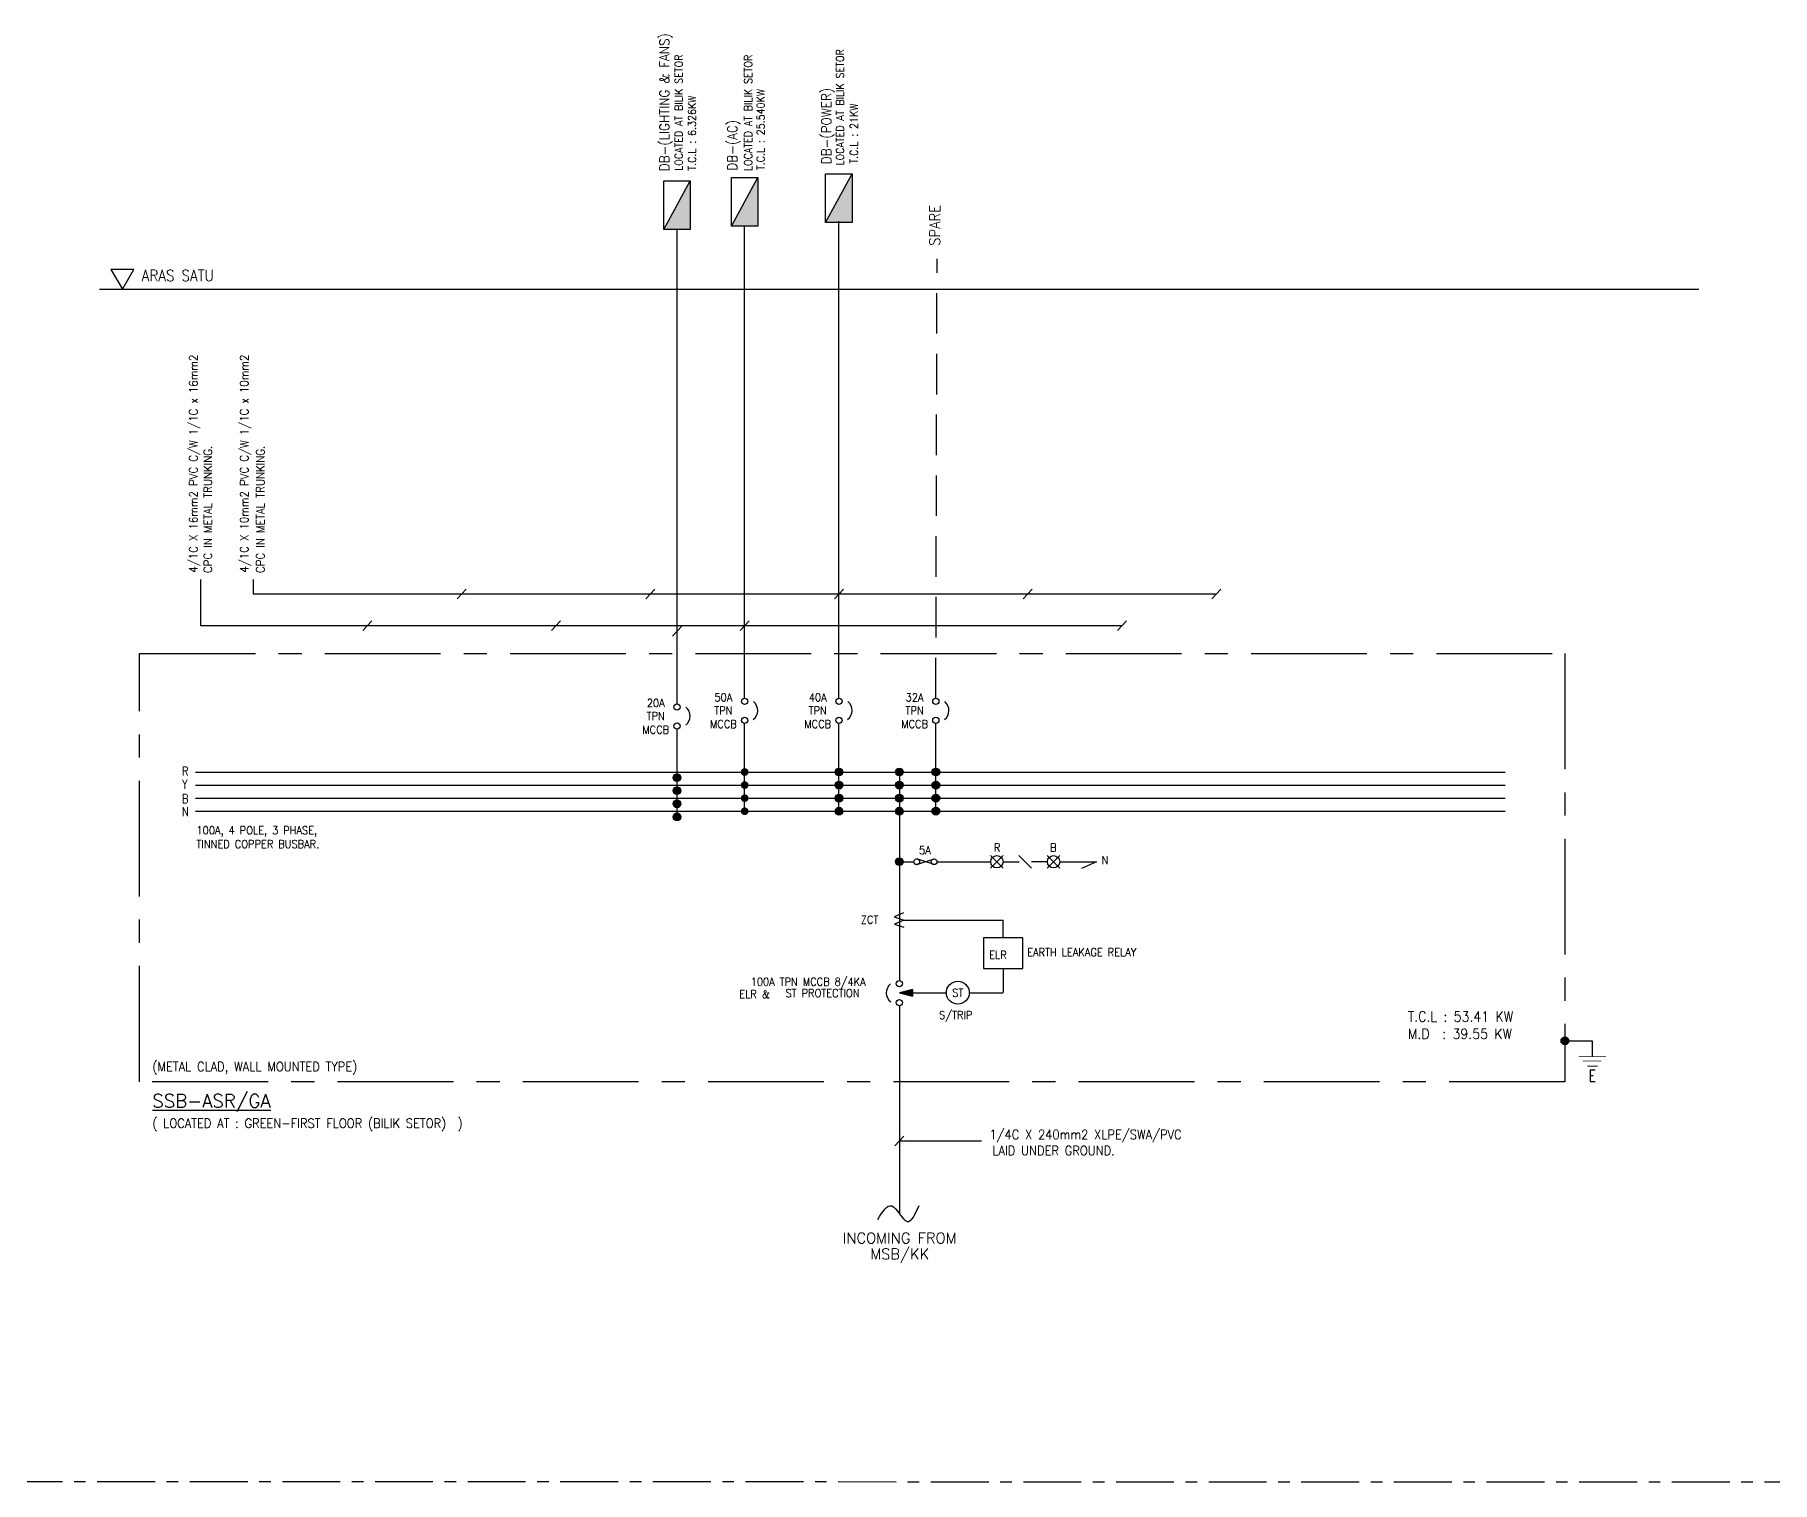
# Model space of a CAD drawing. Header units: inches. Extents: x -85907952 to 802144, y 988801 to 3125513.
# Drawn here: x 652079 to 727112, y 988801 to 1051324 of the extents above; entities that cross this region are included whole.
import ezdxf
from ezdxf.enums import TextEntityAlignment as Align

# ---------------------------------------------------------------- set-up
doc = ezdxf.new("R2010")
doc.units = ezdxf.units.IN
doc.header["$MEASUREMENT"] = 0
for name, pattern in [('CENTER', [2, 1.25, -0.25, 0.25, -0.25]), ('CENTERX2', [4, 2.5, -0.5, 0.5, -0.5]), ('DASHED', [0.75, 0.5, -0.25]), ('HIDDEN', [0.375, 0.25, -0.125])]:
    doc.linetypes.add(name, pattern=pattern)
for name, color, linetype in [('E-DB', 1, 'Continuous'), ('E-SCHEM', 7, 'Continuous'), ('L4', 5, 'Continuous'), ('SCHEM', 7, 'Continuous'), ('TEL', 3, 'Continuous'), ('TEXT', 2, 'Continuous')]:
    doc.layers.add(name, color=color, linetype=linetype)
doc.styles.add('230', font='ROMANS.SHX', dxfattribs={"height": 230})
doc.styles.add('300', font='ROMANS', dxfattribs={"width": 0.75, "height": 300})
doc.styles.add('400', font='ROMANS.shx', dxfattribs={"width": 0.8, "height": 4})
doc.styles.add('ROMANS', font='ROMANS', dxfattribs={"width": 0.7})

# ---------------------------------------------------------------- blocks, each defined once
blk = doc.blocks.new('E-DB')
at = {"layer": 'E-DB'}
for p, q in [((-440, 480), (440, 480)), ((-440, 480), (440, 0)), ((-440, 0), (-440, 480)), ((440, 480), (440, 0)), ((440, 0), (-440, 0))]:
    blk.add_line(p, q, dxfattribs=at)
at = {"layer": 'E-DB', "color": 7}
blk.add_solid([(-440, 0), (-440, 480), (440, 0)], dxfattribs=at)

msp = doc.modelspace()

# ---------------------------------------------------------------- hatches: boundary and pattern name
at = {"layer": 'E-SCHEM'}
for points in [[(679647, 1019235, 1), (679983, 1019235, 1)], [(682568, 1019478, 1), (682904, 1019478, 1)], [(682568, 1018913, 1), (682904, 1018913, 1)], [(686641, 1019478, 1), (686978, 1019478, 1)], [(686641, 1018913, 1), (686978, 1018913, 1)], [(689247, 1019478, 1), (689584, 1019478, 1)], [(689247, 1018913, 1), (689584, 1018913, 1)], [(690825, 1019478, 1), (691162, 1019478, 1)], [(690825, 1018913, 1), (691162, 1018913, 1)], [(679647, 1018670, 1), (679983, 1018670, 1)], [(679647, 1018106, 1), (679983, 1018106, 1)], [(682568, 1018349, 1), (682904, 1018349, 1)], [(686641, 1018349, 1), (686978, 1018349, 1)], [(689247, 1018349, 1), (689584, 1018349, 1)], [(690825, 1018349, 1), (691162, 1018349, 1)], [(679647, 1017542, 1), (679983, 1017542, 1)], [(682568, 1017785, 1), (682904, 1017785, 1)], [(686641, 1017785, 1), (686978, 1017785, 1)], [(689247, 1017785, 1), (689584, 1017785, 1)], [(690825, 1017785, 1), (691162, 1017785, 1)], [(689247, 1015603, 1), (689584, 1015603, 1)], [(717989, 1007868, 1), (718326, 1007868, 1)]]:
    msp.add_hatch(color=1, dxfattribs=at).paths.add_polyline_path(points)
at = {"layer": 'SCHEM', "linetype": 'Continuous'}
msp.add_hatch(color=256, dxfattribs=at).paths.add_polyline_path([(689984, 1010091), (689416, 1009944), (689984, 1009796)])

# ---------------------------------------------------------------- linework, layer by layer
at = {"layer": 'E-SCHEM', "color": 1, "linetype": 'Continuous'}
for p, q in [((682736, 1022664), (682736, 1043049)), ((686810, 1022664), (686808, 1043274)), ((679815, 1022422), (679815, 1042907)), ((679815, 1017542), (679815, 1021333)), ((682736, 1017785), (682736, 1021575)), ((686810, 1017785), (686810, 1021575)), ((690993, 1017785), (690993, 1021575)), ((689416, 1019478), (689416, 1010470)), ((689416, 1013951), (689416, 1013549)), ((689416, 1009381), (689416, 1000415))]:
    msp.add_line(p, q, dxfattribs=at)
at = {"layer": 'E-SCHEM', "color": 9}
for p, q in [((659241, 1027799), (659241, 1025803)), ((661507, 1027799), (661507, 1027169)), ((661507, 1027169), (703105, 1027169)), ((659241, 1025803), (699031, 1025803)), ((692967, 1003536), (689416, 1003536))]:
    msp.add_line(p, q, dxfattribs=at)
at = {"layer": 'E-SCHEM', "color": 4, "linetype": 'Continuous'}
for p, q in [((670712, 1027379), (670317, 1026960)), ((678859, 1027379), (678465, 1026960)), ((687007, 1027379), (686612, 1026960)), ((695154, 1027379), (694760, 1026960)), ((703302, 1027379), (702908, 1026960)), ((666638, 1026013), (666243, 1025594)), ((674785, 1026013), (674391, 1025594)), ((680012, 1025770), (679618, 1025351)), ((682933, 1026013), (682539, 1025594)), ((699228, 1026013), (698834, 1025594)), ((659027, 1019478), (715573, 1019478)), ((659027, 1018913), (715573, 1018913)), ((659027, 1018349), (715573, 1018349)), ((659027, 1017785), (715573, 1017785)), ((689613, 1003745), (689219, 1003326))]:
    msp.add_line(p, q, dxfattribs=at)
at = {"layer": 'E-SCHEM'}
for p, q in [((693906, 1015878), (693355, 1015327)), ((693355, 1015878), (693906, 1015327)), ((694577, 1015878), (695128, 1015327)), ((695799, 1015878), (696350, 1015327)), ((696350, 1015878), (695799, 1015327)), ((689593, 1013400), (689193, 1013228)), ((689193, 1013228), (689604, 1013085)), ((689604, 1013085), (689204, 1012913)), ((689204, 1012913), (689615, 1012770))]:
    msp.add_line(p, q, dxfattribs=at)
for centre, radius in [((679815, 1022287), 135), ((682736, 1022530), 135), ((686810, 1022530), 135), ((690993, 1022530), 135), ((679815, 1021467), 135), ((682736, 1021710), 135), ((686810, 1021710), 135), ((690993, 1021710), 135), ((679815, 1019235), 168), ((686810, 1019478), 168), ((686810, 1018913), 168), ((689416, 1019478), 168), ((689416, 1019478), 168), ((689416, 1018913), 168), ((689416, 1018913), 168), ((690993, 1019478), 168), ((690993, 1018913), 168), ((679815, 1018670), 168), ((679815, 1018106), 168), ((686810, 1018349), 168), ((689416, 1018349), 168), ((689416, 1018349), 168), ((690993, 1018349), 168), ((679815, 1017542), 168), ((686810, 1017785), 168), ((689416, 1017785), 168), ((690993, 1017785), 168), ((689416, 1015603), 168), ((689416, 1010335), 135), ((689416, 1009516), 135), ((718157, 1007868), 168)]:
    msp.add_circle(centre, radius, dxfattribs=at)
at = {"layer": 'E-SCHEM', "color": 1, "linetype": 'Continuous'}
for centre, start, end in [((679876, 1021892), 308.52172, 49.94928), ((682797, 1022135), 308.52172, 49.94928), ((686871, 1022135), 308.52172, 49.94928), ((691054, 1022135), 308.52172, 49.94928), ((689355, 1009940), 130.05072, 231.47828)]:
    msp.add_arc(centre, 503, start, end, dxfattribs=at)
at = {"layer": 'E-SCHEM', "color": 1}
msp.add_spline([(688490, 1000157), (689085, 1000742), (689752, 1000067), (690275, 1000761)], degree=3, dxfattribs=at)
at = {"layer": 'L4', "color": 9, "linetype": 'CENTERX2', "ltscale": 2000}
msp.add_lwpolyline([(656607, 1024599), (718157, 1024599), (718157, 1006103), (656607, 1006103)], close=True, dxfattribs=at)
at = {"layer": 'SCHEM', "color": 10, "linetype": 'DASHED', "ltscale": 3500}
msp.add_line((690993, 1022664), (691044, 1041641), dxfattribs=at)
at = {"layer": 'SCHEM'}
for p, q in [((689416, 1015603), (690045, 1015603)), ((690168, 1015480), (690915, 1015726)), ((690915, 1015480), (690168, 1015726)), ((691038, 1015603), (693362, 1015603)), ((693898, 1015603), (694584, 1015603)), ((695807, 1015603), (695121, 1015603)), ((696343, 1015603), (697932, 1015603)), ((697932, 1015603), (697283, 1015308)), ((697932, 1015603), (697283, 1015308)), ((689573, 1013085), (693899, 1013085)), ((693899, 1012310), (693899, 1013085)), ((689984, 1010091), (689416, 1009944)), ((689416, 1009944), (689984, 1009796)), ((689984, 1010091), (689984, 1009796)), ((719339, 1007868), (719339, 1007182))]:
    msp.add_line(p, q, dxfattribs=at)
at = {"layer": 'SCHEM', "linetype": 'HIDDEN'}
for p, q in [((693899, 1010990), (693899, 1009944)), ((689984, 1009944), (691446, 1009944)), ((692437, 1009944), (693899, 1009944))]:
    msp.add_line(p, q, dxfattribs=at)
at = {"layer": 'SCHEM', "color": 7}
msp.add_line((718157, 1007868), (719339, 1007868), dxfattribs=at)
at = {"layer": 'SCHEM', "color": 1, "elevation": 0}
msp.add_lwpolyline([(655862, 1040336), (656353, 1041187), (655371, 1041187)], close=True, dxfattribs=at)
at = {"layer": 'SCHEM'}
msp.add_lwpolyline([(693051, 1012310), (693051, 1010990), (694746, 1010990), (694746, 1012310)], close=True, dxfattribs=at)
at = {"layer": 'SCHEM', "const_width": 34.3}
for points in [[(718747, 1007182), (719932, 1007182)], [(718919, 1006998), (719734, 1006998)], [(719130, 1006772), (719577, 1006772)]]:
    msp.add_lwpolyline(points, dxfattribs=at)
at = {"layer": 'SCHEM'}
for centre, radius in [((690168, 1015603), 123), ((690915, 1015603), 123), ((693630, 1015603), 268), ((696075, 1015603), 268), ((691941, 1009944), 495)]:
    msp.add_circle(centre, radius, dxfattribs=at)
at = {"layer": 'TEL', "color": 8, "linetype": 'Continuous'}
msp.add_line((654876, 1040336, 0), (723937, 1040336, 0), dxfattribs=at)
at = {"layer": 'TEL', "color": 8, "linetype": 'CENTER', "ltscale": 2000}
msp.add_line((242775, 988925), (802144, 988801), dxfattribs=at)

# ---------------------------------------------------------------- block references
at = {"layer": 'E-DB', "color": 7, "xscale": 2.392031249939464, "yscale": 2.392031249939464, "zscale": 2.39203125, "rotation": 90}
for p in [(687382, 1044262), (680389, 1043960), (683310, 1044102)]:
    msp.add_blockref('E-DB', p, dxfattribs=at)

# ---------------------------------------------------------------- texts
at = {"layer": 'E-SCHEM', "color": 6, "linetype": 'Continuous', "style": '400', "width": 0.9}
for s, height, p in [('DB-(LIGHTING & FANS)', 421, (679483, 1045430)), ('DB-(POWER)', 421, (686476, 1045732)), ('DB-(AC)', 421, (682410, 1045451)), ('SPARE', 460.7, (691172, 1042210))]:
    msp.add_text(s, height=height, rotation=90, dxfattribs=at).set_placement(p)
at = {"layer": 'E-SCHEM', "color": 7, "linetype": 'Continuous', "width": 0.9}
for s, height, style, p in [('LOCATED AT BILIK SETOR', 334.88, '400', (687023, 1045676)), ('LOCATED AT BILIK SETOR', 334.88, '400', (680059, 1045445)), ('LOCATED AT BILIK SETOR', 334.88, '400', (683055, 1045436)), ('T.C.L : 25.540KW', 334.88, '400', (683592, 1045479)), ('T.C.L : 6.326KW', 334.88, '400', (680626, 1045454)), ('T.C.L : 21KW', 334.88, '400', (687619, 1045757)), ('4/1C X 16mm2 PVC C/W 1/1C x 16mm2 ', 357.96, '230', (659109, 1028089, 0)), ('4/1C X 10mm2 PVC C/W 1/1C x 10mm2 ', 357.96, '230', (661304, 1028089, 0)), ('CPC IN METAL TRUNKING.', 357.96, '230', (659733, 1028074, 0)), ('CPC IN METAL TRUNKING.', 357.96, '230', (661999, 1028074, 0))]:
    msp.add_text(s, height=height, rotation=90, dxfattribs=dict(at, style=style)).set_placement(p)
at = {"layer": 'E-SCHEM', "color": 7, "linetype": 'Continuous'}
for s, height, style, width, p in [('ARAS SATU', 478.4, '400', 0.9, (656696, 1040686, 0)), ('R', 386, '300', 0.8, (658441, 1019321)), ('Y', 386, '300', 0.8, (658441, 1018757)), ('B', 386, '300', 0.8, (658441, 1018135)), ('N', 386, '300', 0.8, (658441, 1017571)), ('100A, 4 POLE, 3 PHASE,', 345.51, '230', 0.9, (659064, 1016787)), ('TINNED COPPER BUSBAR.', 345.51, '230', 0.9, (659064, 1016194)), ('5A', 345.5, '230', 0.9, (690268, 1015926)), ('R', 346, '230', 0.9, (693500, 1016044)), ('B', 346, '230', 0.9, (695926, 1016044)), ('N', 346, '230', 0.9, (698152, 1015493)), ('ELR', 345.5, '230', 0.9, (693296, 1011404)), ('EARTH LEAKAGE RELAY', 345.51, '230', 0.9, (694936, 1011522)), ('S/TRIP', 345.5, '230', 0.9, (691132, 1008810)), ('T.C.L : 53.41 KW', 441.92, '400', 0.9, (711377, 1008695, 0)), ('M.D  : 39.55 KW', 441.92, '400', 0.9, (711377, 1007948, 0)), ('(METAL CLAD, WALL MOUNTED TYPE)', 403.1, '400', 0.9, (657159, 1006551)), ('( LOCATED AT : GREEN-FIRST FLOOR (BILIK SETOR)  )', 403.1, '400', 0.9, (657159, 1004103)), ('1/4C X 240mm2 XLPE/SWA/PVC', 403.1, '230', 0.9, (693305, 1003620)), ('LAID UNDER GROUND.', 403.1, '230', 0.9, (693433, 1002925))]:
    msp.add_text(s, height=height, dxfattribs=dict(at, style=style, width=width)).set_placement(p)
at = {"layer": 'E-SCHEM', "color": 7, "linetype": 'Continuous', "style": '230', "width": 0.9}
for s, p in [('50A', (681818, 1022531)), ('40A', (685892, 1022531)), ('32A', (690075, 1022531)), ('TPN', (678897, 1021720)), ('20A', (678897, 1022288)), ('TPN', (681818, 1021963)), ('TPN', (685892, 1021963)), ('TPN', (690075, 1021963)), ('MCCB', (678897, 1021135)), ('MCCB', (681818, 1021378)), ('MCCB', (685892, 1021378)), ('MCCB', (690075, 1021378))]:
    msp.add_text(s, height=345.5, dxfattribs=at).set_placement(p, align=Align.CENTER)
for s, height, p in [('ZCT', 345.5, (688509, 1012928)), ('ELR &', 345.5, (683824, 1009715, 0)), ('100A TPN MCCB 8/4KA', 345.51, (687965, 1010248, 0)), ('ST PROTECTION', 345.51, (687698, 1009753, 0))]:
    msp.add_text(s, height=height, dxfattribs=at).set_placement(p, align=Align.RIGHT)
msp.add_text('ST', height=345.5, dxfattribs=at).set_placement((691941, 1009944), align=Align.MIDDLE_CENTER)
at = {"layer": 'E-SCHEM', "color": 1, "style": 'ROMANS'}
msp.add_text('%%USSB-ASR/GA', height=575.85, dxfattribs=at).set_placement((657159, 1004987))
for s, height, p in [('INCOMING FROM', 460.68, (689432, 999119)), ('MSB/KK', 460.7, (689432, 998431))]:
    msp.add_text(s, height=height, dxfattribs=at).set_placement(p, align=Align.CENTER)
at = {"layer": 'TEXT', "style": '230', "width": 0.75}
msp.add_text('E', height=509, dxfattribs=at).set_placement((719187, 1006105))

doc.saveas('drawing.dxf')
